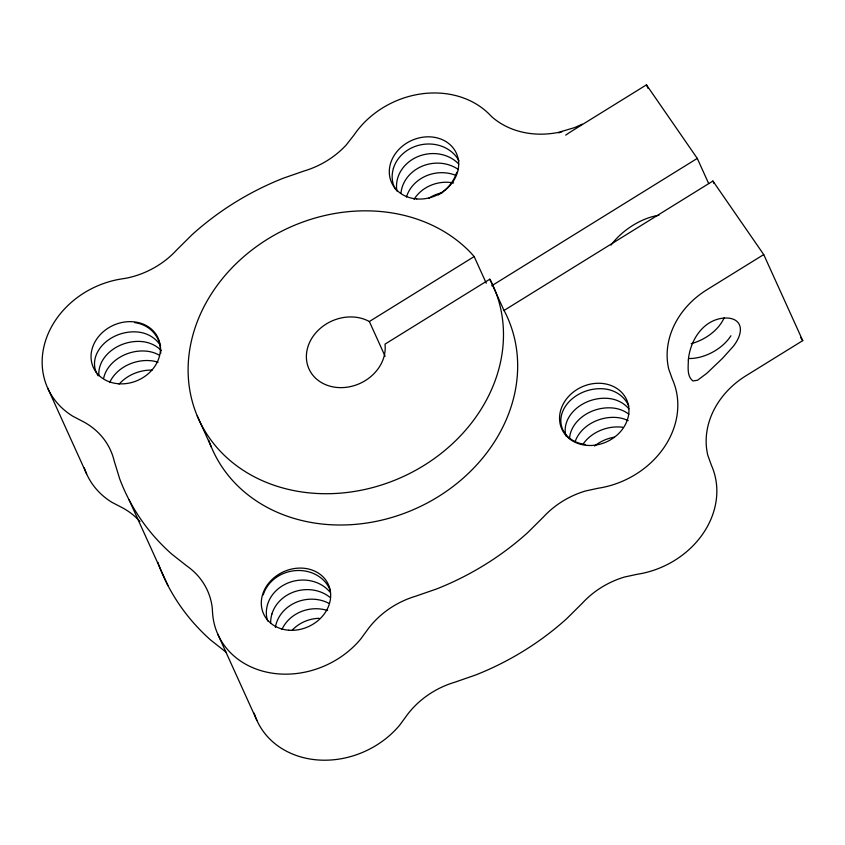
<?xml version="1.0" encoding="UTF-8"?>
<svg xmlns="http://www.w3.org/2000/svg" width="845" height="845" viewBox="0 0 845 845"><rect width="100%" height="100%" fill="white"/><g stroke="black" fill="none" stroke-linecap="round" stroke-linejoin="round"><path stroke-width="1.27" d="M708.649 183.492L697.273 158.395L646.457 84.849L572.509 130.669A88.894 46.697 -34.6 0 0 565.696 135.126M474.172 256.563L470.749 252.729A161.627 136.922 -24.4 0 0 205.557 303.756A161.627 136.922 -24.4 0 0 340.26 493.153A161.627 136.922 -24.4 0 0 490.744 280.836L489.825 279.188L384.993 344.147A40.412 34.233 -24.4 0 1 340.208 387.633A40.412 34.233 -24.4 0 1 309.354 342.964A40.412 34.233 -24.4 0 1 369.349 321.522L474.172 256.563L486.255 283.223M491.716 285.779L697.273 158.395M208.789 440.308A161.627 136.922 -24.4 0 0 413.522 509.598A161.627 136.922 -24.4 0 0 504.93 312.122L504.011 310.474L712.905 181.031L763.722 254.577L802.75 340.62L745.913 375.793A80.814 68.456 -24.4 0 0 707.793 455.244L711.437 465.373A85.662 72.564 -24.4 0 1 637.236 574.273L624.592 577.008A80.814 68.456 -24.4 0 0 582.279 603.235L566.921 618.477A258.612 219.077 -24.4 0 1 475.809 674.933L454.895 682.19A80.814 68.456 -24.4 0 0 407.353 714.68L399.717 725.116A85.662 72.564 -24.4 0 1 317.245 759.909A85.662 72.564 -24.4 0 1 254.187 713.159M763.722 254.577L706.885 289.761A80.814 68.456 -24.4 0 0 668.765 369.202L672.409 379.331A85.662 72.564 -24.4 0 1 598.207 488.23L585.564 490.966A80.814 68.456 -24.4 0 0 543.25 517.193L527.893 532.434A258.612 219.077 -24.4 0 1 436.78 588.891L415.867 596.147A80.814 68.456 -24.4 0 0 368.325 628.638L360.678 639.073A85.662 72.564 -24.4 0 1 269.777 672.757A85.662 72.564 -24.4 0 1 212.507 612.044L212.275 608.083A80.814 68.456 -24.4 0 0 186.861 565.992L171.672 554.024A258.612 219.077 -24.4 0 1 119.652 478.735L114.128 460.747A80.814 68.456 -24.4 0 0 83.581 421.835L72.818 416.236A85.662 72.564 -24.4 0 1 46.369 338.285A85.662 72.564 -24.4 0 1 121.764 278.903L126.243 278.195A80.814 68.456 -24.4 0 0 176.721 249.94L192.079 234.699A258.612 219.077 -24.4 0 1 283.191 178.242L304.105 170.986A80.814 68.456 -24.4 0 0 346.418 144.759L354.108 134.915A85.662 72.564 -24.4 0 1 489.192 114.128L491.727 116.716A80.814 68.456 -24.4 0 0 558.439 132.39L574.579 127.606L582.3 124.152M558.661 132.876L561.967 131.778M225.89 652.034L210.701 640.066A258.612 219.077 -24.4 0 1 158.691 564.777L157.952 562.379M800.511 337.377L802.75 340.62M712.905 181.031L713.993 183.418M646.457 84.849L648.083 88.429M489.825 279.188L504.011 310.474M369.349 321.522L385.098 356.241M197.234 415.92L211.43 447.206M217.82 634.246L256.848 720.278M129 499.68L168.028 585.722M47.563 387.802L86.591 473.844M139.964 521.545A80.814 68.456 -24.4 0 0 122.609 507.877L111.846 502.279A85.662 72.564 -24.4 0 1 84.31 467.929M611.041 245.103A45.26 23.776 -34.6 0 1 658.952 215.306M730.925 335.74A35.141 21.421 -28.4 0 1 688.622 358.523M724.176 317.762A35.141 15.157 -40.1 0 1 721.693 322.367A35.141 21.421 -28.4 0 1 691.199 343.661M393.4 168.408A35.152 31.033 -10.5 0 1 424.285 144.252A35.152 31.033 -10.5 0 1 459.036 160.909M456.733 172.243A35.152 27.927 -35.1 0 1 438.301 194.941M395.819 189.702A35.152 27.927 -35.1 0 1 393.4 168.408M458.465 169.591A35.152 31.033 -10.5 0 0 402.072 187.527A35.152 27.927 -35.1 0 0 400.952 193.241M458.75 164.036A35.152 31.033 -10.5 0 0 424.274 154.561A35.152 31.033 -10.5 0 0 397.731 177.968A35.152 27.927 -35.1 0 0 396.928 191.065M406.403 197.086A35.152 31.033 -10.5 0 1 455.444 175.2M414.061 199.314A35.152 31.033 -10.5 0 1 453.596 182.964M428.595 198.395A35.152 31.033 -10.5 0 1 442.664 192.575M585.3 444.533A35.152 27.367 -16.8 0 1 562.326 412.423A35.152 27.367 -16.8 0 1 605.358 389.006A35.152 31.592 -35.3 0 1 628.796 405.938M575.329 441.111A35.152 27.367 -16.8 0 1 618.36 417.683A35.152 31.592 -35.3 0 1 628.173 420.641M565.918 435.904A35.152 27.367 -16.8 0 1 609.689 398.565A35.152 31.592 -35.3 0 1 628.902 408.811M628.944 414.261A35.152 31.592 -35.3 0 0 614.03 408.135A35.152 27.367 -16.8 0 0 569.541 438.587M583.208 443.9A35.152 27.367 -16.8 0 1 622.702 427.243M594.531 446.023A35.152 27.367 -16.8 0 1 614.188 437.171M267.685 621.012A35.152 27.927 -35.1 0 1 267.569 604.45A35.152 31.033 -10.5 0 1 295.201 580.811A35.152 31.033 -10.5 0 1 329.92 592.028M263.239 594.891A35.152 31.033 -10.5 0 1 296.32 570.555A35.152 31.033 -10.5 0 1 330.458 590.972M281.987 629.388A35.152 31.033 -10.5 0 1 327.606 610.534M271.91 614.019A35.152 31.033 -10.5 0 1 329.941 597.32M329.117 603.446A35.152 31.033 -10.5 0 0 276.252 623.578A35.152 27.927 -35.1 0 0 275.375 627.391M270.685 623.483A35.152 27.927 -35.1 0 1 271.91 614.009M291.99 630.412A35.152 31.033 -10.5 0 1 319.072 618.297M98.073 375.761A35.152 27.367 -16.8 0 1 97.175 374.282M96.404 372.729A35.152 27.367 -16.8 0 1 104.115 343.482A35.152 27.367 -16.8 0 1 139.013 332.159A35.152 31.592 -35.3 0 1 160.571 345.605M134.682 322.61A35.152 31.592 -35.3 0 1 160.708 353.316M103.66 378.222A35.152 27.367 -16.8 0 1 147.685 351.288A35.152 31.592 -35.3 0 1 159.272 355.185M158.057 362.251A35.152 31.592 -35.3 0 0 152.026 360.847A35.152 27.367 -16.8 0 0 109.692 382.531M161.226 350.506A35.152 31.592 -35.3 0 0 143.354 341.729A35.152 27.367 -16.8 0 0 98.95 375.676M119.346 383.905A35.152 27.367 -16.8 0 1 152.142 370.089M688.348 360.033C688.316 366.836 686.679 376.426 692.995 380.947L697.526 380.261L706.779 373.342L722.38 358.47L733.291 346.344A35.564 18.685 -34.6 0 0 720.658 318.502C701.445 322.135 689.942 341.75 688.348 360.033M587.043 445.389A35.564 30.124 -24.4 0 0 627.233 401.143A35.564 30.124 -24.4 0 0 568.453 396.601A35.564 30.124 -24.4 0 0 587.043 445.389M416.775 198.945A35.564 30.124 -24.4 0 0 456.976 154.698A35.564 30.124 -24.4 0 0 398.196 150.156A35.564 30.124 -24.4 0 0 416.775 198.945M118.532 383.767A35.564 30.124 -24.4 0 0 158.723 339.521A35.564 30.124 -24.4 0 0 99.942 334.979A35.564 30.124 -24.4 0 0 118.532 383.767M288.789 630.212A35.564 30.124 -24.4 0 0 328.98 585.965A35.564 30.124 -24.4 0 0 270.199 581.423A35.564 30.124 -24.4 0 0 288.789 630.212"/></g></svg>
